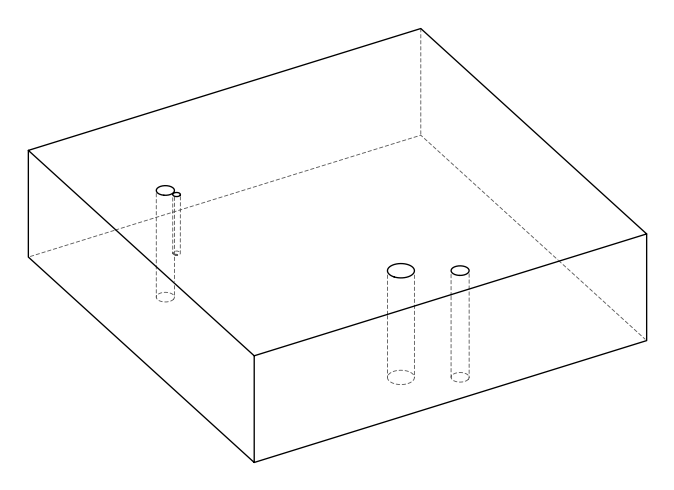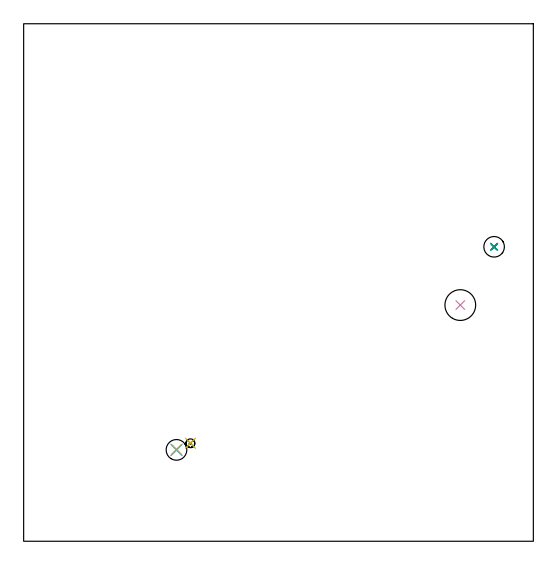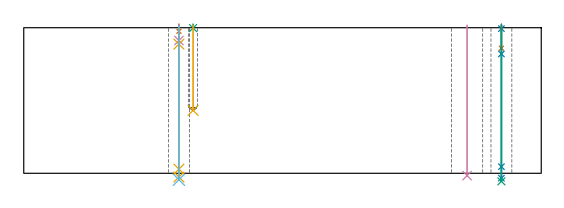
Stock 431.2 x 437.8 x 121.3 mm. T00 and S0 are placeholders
(PLAN: 11 operations, 8 tool changes, 3.3 min)
(1 SPOT_DRILL | STEP1HOLE | NXT0321_9005460120000 | 0.05 min | 181 mm3)
(2 SPOT_DRILL_1 | STEP1HOLE_1 | NXT0321_9005460120000 | 0.03 min | 4 mm3)
(3 SPOT_DRILL_2 | STEP1POCKET | NXT0321_9005460120000 | 0.03 min | 2 mm3)
(4 DRILL_BLIND_HOLE_INTO_CENTER | STEP1HOLE | UGT0301_191 | 0.05 min | 276 mm3)
(5 GUN_DRILL_THROUGH_HOLE | STEP1HOLE | UGT0307_003 | 0.59 min | 4269 mm3)
(6 SPADE_DRILL_TO_ENLARGE_THROUGH_HOLE | STEP1HOLE | UGT0306_008 | 0.52 min | 24387 mm3)
(7 DRILL_BLIND_HOLE_INTO_CENTER_1 | STEP1HOLE_1 | UGT0301_225 | 0.08 min | 1503 mm3)
(8 GUN_DRILL_THROUGH_HOLE_1 | STEP1HOLE_1 | UGT0307_008 | 0.61 min | 10066 mm3)
(9 DRILL_TO_ENLARGE_THROUGH_HOLE | STEP1HOLE_1 | UGT0301_245 | 0.52 min | 17220 mm3)
(10 INDEXABLE_INSERT_DRILL_THROUGH_HOLE_FROM_SOLID | STEP1HOLE_2 | NXT0302_023 | 0.5 min | 64340 mm3)
(11 DRILL_BLIND_HOLE_INTO_CENTER_2 | STEP1POCKET | UGT0301_469 | 0.29 min | 2866 mm3)
(TOOL NXT0321_9005460120000 | NC Spot Drill, 142deg, 12mm, Carbide, Uncoated | D12 PA142 FL30 Z2)
(TOOL UGT0301_191 | Twist Drill 7.1 mm | D7.1 PA118 FL66 Z2)
(TOOL UGT0307_003 | Gun Drill 7 mm | D7 PA130 FL24 Z1)
(TOOL UGT0306_008 | Spade Drill 17.5mm | D17.5 PA132 FL10 Z2)
(TOOL UGT0301_225 | Twist Drill 11.4 mm | D11.4 PA118 FL92 Z2)
(TOOL UGT0307_008 | Gun Drill 11 mm | D11 PA130 FL24 Z1)
(TOOL UGT0301_245 | Twist Drill 17.4 mm | D17.4 PA118 FL130 Z2)
(TOOL NXT0302_023 | Index. Insert Drill 26mm [880-D2600L32-05] | D26 PA176 FL130 Z2)
(TOOL UGT0301_469 | Carbide Drill 7.4 mm | D7.4 PA118 FL69 Z2)
(OP 1 SPOT_DRILL)
G17 G21 G94 G90
T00 M6
G54
G17 G0 G90 X129.3 Y77.3 S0 M3
G43 Z131.3 H0
G94 G81 G98 Z118.3 F250. R124.3
G80
M5
M2
(OP 2 SPOT_DRILL_1)
G17 G21 G94 G90
T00 M6
G54
G17 G0 G90 X398. Y249.1 S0 M3
G43 Z131.3 H0
G94 G81 G98 Z120.551 F250. R124.3
G80
M5
M2
(OP 3 SPOT_DRILL_2)
G17 G21 G94 G90
T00 M6
G54
G17 G0 G90 X141.1 Y82.9 S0 M3
G43 Z131.3 H0
G94 G81 G98 Z120.981 F250. R124.3
G80
M5
M2
(OP 4 DRILL_BLIND_HOLE_INTO_CENTER)
G17 G21 G94 G90
T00 M6
G54
G17 G0 G90 X129.3 Y77.3 S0 M3
G43 Z131.3 H0
G94 G81 G98 Z110.65 F250. R123.3
G80
M5
M2
(OP 5 GUN_DRILL_THROUGH_HOLE)
G17 G21 G94 G90
T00 M6
G54
G17 G0 G90 X129.3 Y77.3 M8
G43 Z131.3 H0
Z121.941
S716 M3
G94 G1 Z107.621 F125. M26
G4 X.084
Z3.5 F250.
G4 X.084
Z-3.132 F125.
G4 X.084
M5
M9
G0 Z121.941
Z131.3
M2
(OP 6 SPADE_DRILL_TO_ENLARGE_THROUGH_HOLE)
G17 G21 G94 G90
T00 M6
G54
G17 G0 G90 X129.3 Y77.3 S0 M3
G43 Z131.3 H0
G94 G73 G98 Z-5.396 F250. Q15.837 R123.3
G80
M5
M2
(OP 7 DRILL_BLIND_HOLE_INTO_CENTER_1)
G17 G21 G94 G90
T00 M6
G54
G17 G0 G90 X398. Y249.1 S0 M3
G43 Z131.3 H0
G94 G81 G98 Z104.2 F250. R123.3
G80
M5
M2
(OP 8 GUN_DRILL_THROUGH_HOLE_1)
G17 G21 G94 G90
T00 M6
G54
G17 G0 G90 X398. Y249.1 M8
G43 Z131.3 H0
Z118.597
S716 M3
G94 G1 Z99.44 F125. M26
G4 X.084
Z5.5 F250.
G4 X.084
Z-4.065 F125.
G4 X.084
M5
M9
G0 Z118.597
Z131.3
M2
(OP 9 DRILL_TO_ENLARGE_THROUGH_HOLE)
G17 G21 G94 G90
T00 M6
G54
G17 G0 G90 X398. Y249.1 S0 M3
G43 Z131.3 H0
G94 G73 G98 Z-6.727 F250. Q16.003 R123.3
G80
M5
M2
(OP 10 INDEXABLE_INSERT_DRILL_THROUGH_HOLE_FROM_SOLID)
G17 G21 G94 G90
T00 M6
G54
G17 G0 G90 X369.4 Y199.8 S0 M3
G43 Z131.3 H1
G94 G81 G98 Z-1.954 F250. R123.3
G80
M5
M2
(OP 11 DRILL_BLIND_HOLE_INTO_CENTER_2)
G17 G21 G94 G90
T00 M6
G54
G17 G0 G90 X141.1 Y82.9 S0 M3
G43 Z131.3 H0
G94 G81 G98 Z52.4 F250. R123.3
G80
M5
M2
